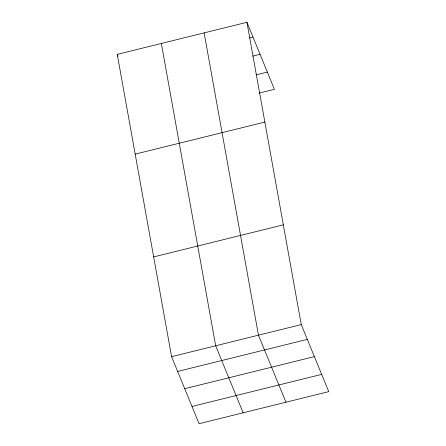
<?xml version="1.0" encoding="UTF-8"?>
<svg xmlns="http://www.w3.org/2000/svg" width="446" height="446" viewBox="0 0 446 446"><rect width="100%" height="100%" fill="white"/><g stroke="black" fill="none" stroke-linecap="round" stroke-linejoin="round"><path stroke-width="0.67" d="M246.928 22.3L301.256 324.61L328.741 391.633L199.072 423.7L171.582 356.677L117.259 54.367L246.928 22.3L274.418 89.323L259.037 93.125M249.643 37.899L252.988 37.068M252.704 56.135L260.057 54.312M255.976 74.889L267.344 72.079M135.183 154.126L264.857 122.065M153.653 256.913L283.327 224.845M171.582 356.677L301.256 324.61M177.642 371.446L307.311 339.378M184.711 388.689L314.385 356.622M191.997 406.457L321.672 374.389M285.953 402.214L258.463 335.191L204.134 32.881M117.259 54.367L118.045 56.291M243.159 412.795L215.669 345.773L161.346 43.463"/></g></svg>
